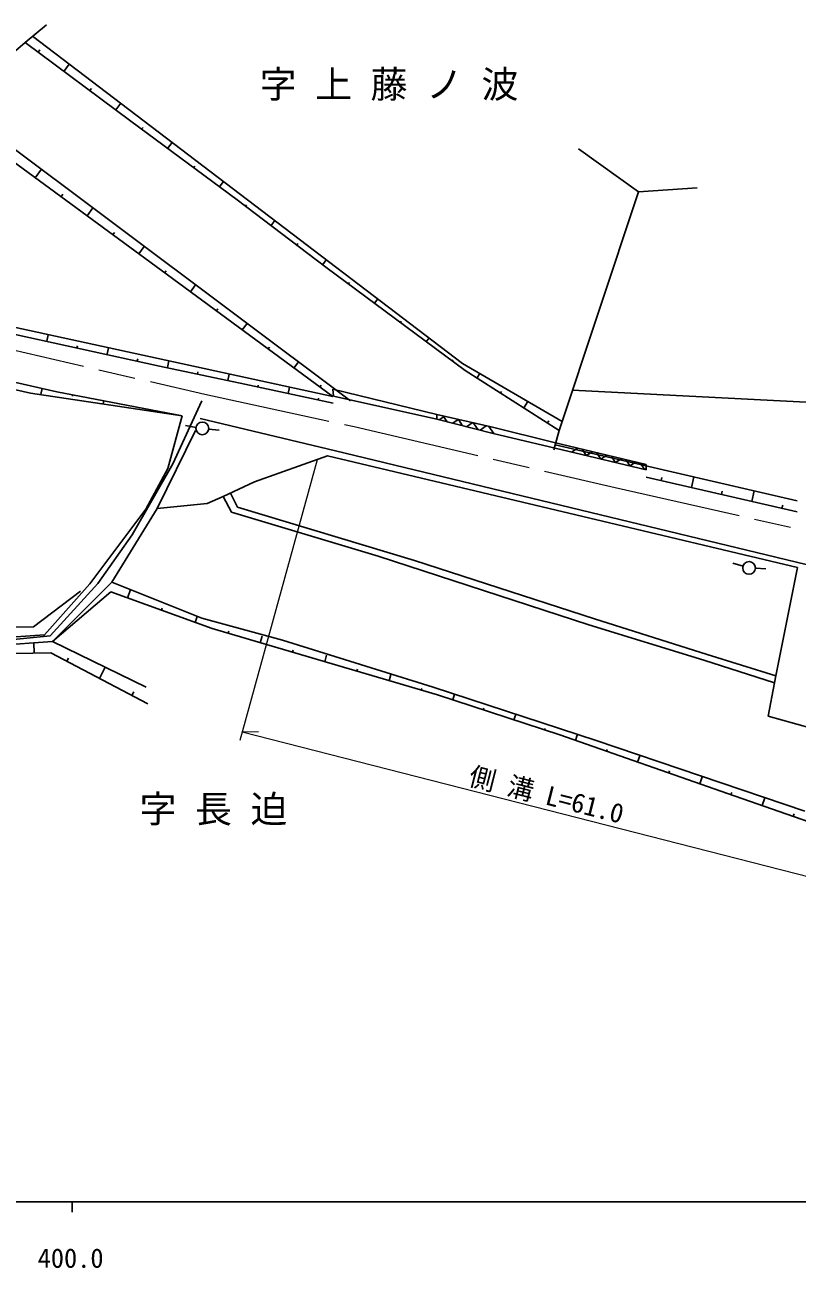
# Model space of a CAD drawing. Units: millimetres, scale not verified. Extents: x 40000 to 680000, y 20000 to 380000.
# Drawn here: x 463516 to 536568, y 198715 to 316305 of the extents above; entities that cross this region are included whole.
import ezdxf
from ezdxf.enums import TextEntityAlignment as Align

# ---------------------------------------------------------------- set-up
doc = ezdxf.new("R2010")
doc.units = ezdxf.units.MM
doc.header["$LTSCALE"] = 1000
doc.linetypes.add('CHAIN', pattern=[18.5, 12, -1.5, 3.5, -1.5])
for name, color, linetype, lineweight in [('M-BGD', 7, 'Continuous', 25), ('M-BMK', 2, 'CHAIN', 13), ('M-STR-HTXT', 7, 'Continuous', 13), ('M-TTL-BAND', 7, 'Continuous', 25)]:
    doc.layers.add(name, color=color, linetype=linetype, lineweight=lineweight)
doc.layers.add('M-BMK-HTXT', color=7, linetype='Continuous')
doc.styles.add('ＭＳ ゴシック', font='')
doc.styles.get('ＭＳ ゴシック').set_extended_font_data('MS Gothic')

msp = doc.modelspace()

# ---------------------------------------------------------------- linework, layer by layer
at = {"layer": 'M-BGD'}
for p, q in [((465568, 316305), (463544, 314648)), ((504926, 284284), (464252, 315228)), ((463544, 314648), (455936, 308145)), ((473543, 307194), (463544, 314648)), ((464768, 313735), (464925, 313946)), ((467215, 311909), (467722, 312588)), ((469663, 310082), (469810, 310279)), ((455936, 308145), (476403, 293096)), ((456777, 308864), (494328, 280739)), ((472111, 308256), (472584, 308890)), ((483586, 299765), (473543, 307194)), ((474559, 306430), (474696, 306613)), ((477007, 304603), (477445, 305191)), ((521568, 300507), (515874, 304580)), ((464501, 301846), (465085, 302642)), ((479455, 302777), (479581, 302946)), ((481902, 300950), (482307, 301492)), ((466948, 300047), (467118, 300279)), ((514053, 277955), (521568, 300507)), ((527114, 300899), (521568, 300507)), ((469395, 298247), (469948, 298999)), ((491973, 293403), (483586, 299765)), ((484350, 299124), (484466, 299280)), ((486798, 297297), (487168, 297794)), ((471842, 296448), (472003, 296667)), ((474289, 294648), (474811, 295357)), ((489246, 295471), (489352, 295613)), ((491694, 293645), (492030, 294095)), ((476403, 293096), (492642, 281151)), ((476736, 292848), (476888, 293055)), ((505157, 283599), (491973, 293403)), ((479183, 291049), (479673, 291715)), ((494142, 291818), (494237, 291946)), ((481630, 289249), (481772, 289442)), ((496589, 289992), (496891, 290396)), ((499037, 288165), (499123, 288280)), ((461028, 288022), (492642, 281151)), ((461310, 287310), (476237, 284040)), ((465589, 286383), (465723, 287001)), ((484077, 287449), (484536, 288073)), ((468442, 285765), (468482, 285950)), ((471295, 285147), (471428, 285761)), ((486524, 285650), (486657, 285830)), ((501485, 286339), (501753, 286698)), ((464040, 281483), (447107, 285225)), ((474148, 284529), (474187, 284713)), ((503933, 284512), (504008, 284613)), ((476237, 284040), (484335, 282322)), ((477000, 283911), (477133, 284522)), ((479853, 283293), (479893, 283476)), ((488971, 283850), (489398, 284431)), ((514333, 278796), (504926, 284284)), ((514053, 277955), (505157, 283599)), ((459384, 283219), (466556, 281605)), ((482706, 282675), (482837, 283282)), ((484335, 282322), (492691, 280512)), ((485559, 282057), (485598, 282239)), ((491418, 282050), (491542, 282218)), ((506269, 282894), (506550, 283336)), ((478397, 279335), (464040, 281483)), ((465150, 281931), (465012, 281337)), ((466556, 281605), (478397, 279335)), ((468036, 281321), (468012, 281194)), ((488411, 281439), (488542, 282042)), ((492703, 281199), (492654, 281837)), ((492654, 281837), (502470, 279439)), ((502470, 279009), (492703, 281199)), ((502470, 279009), (492703, 281199)), ((508493, 281483), (508593, 281640)), ((515317, 281747), (558171, 279538)), ((470996, 280754), (470938, 280451)), ((473956, 280186), (473946, 280132)), ((480269, 280753), (477512, 274782)), ((491264, 280821), (491303, 281001)), ((510717, 280072), (511103, 280680)), ((476917, 279619), (476905, 279558)), ((478397, 279335), (477035, 274333)), ((480102, 279088), (492909, 276020)), ((502470, 279439), (502470, 279009)), ((507623, 278273), (502470, 279439)), ((502470, 279009), (507807, 277659)), ((503173, 279279), (502697, 278952)), ((503458, 278759), (503088, 279298)), ((504500, 278977), (503989, 278625)), ((504926, 278388), (504526, 278971)), ((512941, 278660), (513073, 278868)), ((476038, 270575), (479642, 277938)), ((479711, 278234), (478724, 278398)), ((480900, 278077), (481895, 277979)), ((505827, 278675), (505280, 278299)), ((506394, 278017), (505964, 278644)), ((507154, 278373), (506571, 277973)), ((507862, 277646), (507402, 278316)), ((513574, 276800), (507623, 278273)), ((507807, 277659), (515538, 275819)), ((513562, 276114), (514053, 277955)), ((522286, 274715), (513574, 276800)), ((536561, 271283), (513685, 276575)), ((492156, 275538), (485224, 273096)), ((536598, 264970), (492156, 275538)), ((492909, 276020), (551175, 261927)), ((515236, 275891), (515834, 276259)), ((515538, 275819), (522286, 274224)), ((516613, 275565), (516245, 276161)), ((516613, 275565), (517205, 275931)), ((517989, 275240), (517624, 275831)), ((517989, 275240), (518577, 275603)), ((519365, 274914), (519003, 275501)), ((519365, 274914), (519948, 275274)), ((520741, 274589), (520382, 275170)), ((477512, 274782), (473677, 268071)), ((477035, 274333), (474964, 270499)), ((520741, 274589), (521320, 274946)), ((522118, 274264), (521762, 274840)), ((522118, 274264), (522286, 274368)), ((522286, 274224), (522286, 274715)), ((485224, 273096), (482279, 271685)), ((522274, 273538), (536561, 270240)), ((523703, 273208), (523772, 273507)), ((526560, 272548), (526790, 273543)), ((482279, 271685), (480776, 271031)), ((482279, 271685), (483077, 270213)), ((482976, 272019), (483616, 270677)), ((529418, 271889), (529487, 272187)), ((532275, 271229), (532504, 272221)), ((474964, 270499), (469672, 263443)), ((471743, 263597), (476038, 270575)), ((480776, 271031), (476038, 270575)), ((483616, 270677), (500365, 265646)), ((535133, 270569), (535201, 270867)), ((483077, 270213), (496942, 266041)), ((473677, 268071), (470418, 263470)), ((496942, 266041), (516869, 259574)), ((500365, 265646), (517396, 260133)), ((531447, 265117), (530489, 265402)), ((532622, 264915), (533620, 264861)), ((536598, 264970), (534538, 254740)), ((536598, 264970), (534538, 254740)), ((469672, 263443), (465378, 258612)), ((470418, 263470), (465902, 258524)), ((466145, 257998), (471743, 263597)), ((480267, 260188), (471743, 263597)), ((464347, 259372), (468765, 262746)), ((466145, 257998), (471635, 262666)), ((471635, 262666), (481221, 259215)), ((473233, 262090), (473519, 262886)), ((476428, 260940), (476502, 261145)), ((479624, 259790), (479830, 260363)), ((487874, 258102), (480267, 260188)), ((517396, 260133), (528072, 256758)), ((458396, 259249), (464347, 259372)), ((481221, 259215), (502541, 252926)), ((482744, 258765), (482800, 258955)), ((516869, 259574), (527728, 256213)), ((465378, 258612), (456252, 257998)), ((456635, 257308), (466145, 257998)), ((465902, 258524), (457543, 257681)), ((464388, 256888), (464372, 257870)), ((466145, 257998), (474985, 253660)), ((485790, 257867), (485974, 258490)), ((502144, 253679), (487874, 258102)), ((456527, 256761), (465960, 256914)), ((465960, 256914), (475163, 252083)), ((467494, 256109), (467648, 256402)), ((488836, 256969), (488890, 257154)), ((491881, 256070), (492061, 256679)), ((528072, 256758), (534538, 254740)), ((470562, 254498), (471118, 255558)), ((494927, 255172), (494980, 255352)), ((527728, 256213), (534415, 254065)), ((497973, 254274), (498148, 254868)), ((534415, 254065), (533839, 250930)), ((534415, 254065), (534538, 254740)), ((473629, 252888), (473809, 253231)), ((501018, 253375), (501070, 253551)), ((517549, 248624), (502144, 253679)), ((502541, 252926), (514120, 249144)), ((503988, 252453), (504168, 253003)), ((506883, 251508), (506935, 251667)), ((509778, 250562), (509945, 251074)), ((533839, 250930), (542887, 248378)), ((512673, 249617), (512721, 249764)), ((514120, 249144), (529995, 243622)), ((515592, 248631), (515766, 249130)), ((537304, 241936), (517549, 248624)), ((518535, 247605), (518591, 247767)), ((521478, 246580), (521678, 247155)), ((524421, 245554), (524485, 245738)), ((527364, 244528), (527591, 245180)), ((529995, 243622), (537664, 240938)), ((530307, 243503), (530379, 243710)), ((533250, 242477), (533504, 243206)), ((536193, 241451), (536273, 241681))]:
    msp.add_line(p, q, dxfattribs=at)
for centre in [(480303, 278137), (532022, 264947)]:
    msp.add_circle(centre, 600, dxfattribs=at)
at = {"layer": 'M-BMK'}
for p, q in [((457359, 286720), (480553, 281376)), ((480553, 281376), (494664, 278308)), ((494664, 278308), (519367, 272548)), ((519367, 272548), (537096, 268529))]:
    msp.add_line(p, q, dxfattribs=at)
at = {"layer": 'M-STR-HTXT'}
for p, q in [((491156, 275153), (483850, 248622)), ((484073, 249431), (485630, 249466)), ((484073, 249431), (543406, 234268))]:
    msp.add_line(p, q, dxfattribs=at)
at = {"layer": 'M-TTL-BAND'}
for p, q in [((40000, 205000), (579000, 205000)), ((468000, 205000), (468000, 204000))]:
    msp.add_line(p, q, dxfattribs=at)

# ---------------------------------------------------------------- texts
at = {"layer": 'M-BMK-HTXT', "style": 'ＭＳ ゴシック'}
for s, p in [('字 上 藤 ノ 波', (485722, 308632)), ('字 長 迫', (474361, 240087))]:
    msp.add_text(s, height=2566, dxfattribs=at).set_placement(p, align=Align.BOTTOM_LEFT)
at = {"layer": 'M-STR-HTXT', "style": 'ＭＳ ゴシック'}
msp.add_text('側 溝 L=61.0', height=1833, rotation=345.7, dxfattribs=at).set_placement((505234, 243913), align=Align.BOTTOM_LEFT)
at = {"layer": 'M-TTL-BAND', "style": 'ＭＳ ゴシック'}
msp.add_text('400.0', height=1833, dxfattribs=at).set_placement((467844, 198195), align=Align.BOTTOM_CENTER)

doc.saveas('drawing.dxf')
